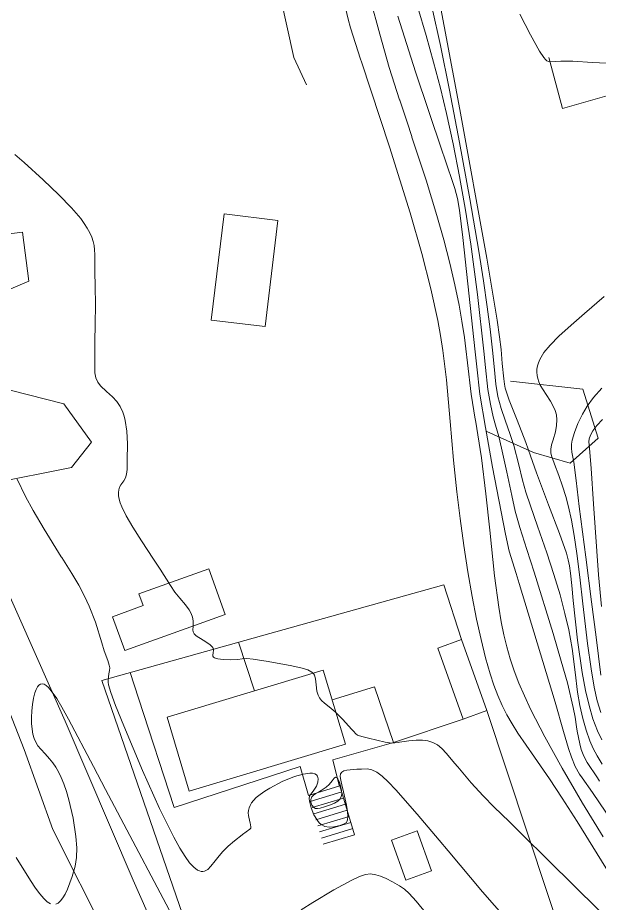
# Model space of a CAD drawing. Header units: metres. Extents: x 1233805 to 1234355, y 654698 to 655114.
# Drawn here: x 1234138.4 to 1234171.6, y 654992.7 to 655043.3 of the extents above; entities that cross this region are included whole.
import ezdxf

# ---------------------------------------------------------------- set-up
doc = ezdxf.new("R2010")
doc.units = ezdxf.units.M

msp = doc.modelspace()

# ---------------------------------------------------------------- linework, layer by layer
at = {"layer": 'ИИ_ГОРИЗОНТАЛИ_ОСН', "lineweight": 0}
for points, elevation in [([(1234162.367, 655045.06), (1234163.681, 655038.058), (1234165.206, 655029.569), (1234165.806, 655026.028), (1234165.946, 655025.072), (1234166.026, 655024.355), (1234166.097, 655023.562), (1234166.179, 655022.681), (1234166.216, 655022.379), (1234166.267, 655022.14), (1234166.494, 655021.466), (1234166.944, 655020.312), (1234167.441, 655019.035), (1234167.707, 655018.278), (1234168.049, 655017.303), (1234168.742, 655015.473), (1234169.363, 655013.838), (1234169.758, 655012.715), (1234169.863, 655012.343), (1234169.935, 655011.999), (1234169.995, 655011.574), (1234170.064, 655010.867), (1234170.145, 655010.017), (1234170.398, 655007.762), (1234170.662, 655005.904), (1234170.849, 655004.887), (1234171.051, 655004.016), (1234171.277, 655003.252), (1234171.536, 655002.572), (1234171.781, 655002.051)], 13), ([(1234158.556, 655044.404), (1234159.094, 655042.365), (1234159.643, 655040.45), (1234160.232, 655038.614), (1234160.239, 655038.594), (1234160.66, 655037.33), (1234160.929, 655036.52), (1234160.939, 655036.49), (1234161.743, 655034.03), (1234162.366, 655032), (1234162.76, 655030.61), (1234163.102, 655029.292), (1234163.393, 655028.048), (1234163.632, 655026.879), (1234163.789, 655025.981), (1234163.934, 655025.034), (1234164.19, 655022.943), (1234164.242, 655022.459), (1234164.318, 655021.807), (1234164.553, 655020.368), (1234164.562, 655020.313), (1234164.902, 655018.167), (1234165.166, 655016.101), (1234165.382, 655014.03), (1234165.656, 655011.428), (1234165.891, 655009.635), (1234166.029, 655008.803), (1234166.179, 655008.061), (1234166.349, 655007.364), (1234166.546, 655006.687), (1234166.778, 655006.003), (1234167.049, 655005.3), (1234167.366, 655004.564), (1234167.735, 655003.778), (1234168.525, 655002.238), (1234169.52, 655000.439), (1234170.685, 654998.447), (1234171.868, 654996.522)], 11), ([(1234157.149, 655043.871), (1234157.291, 655043.228), (1234157.426, 655042.723), (1234158.007, 655040.933), (1234158.059, 655040.777), (1234159.653, 655035.935), (1234160.835, 655032.158), (1234161.509, 655029.827), (1234162.025, 655027.825), (1234162.419, 655026.01), (1234162.576, 655025.147), (1234162.709, 655024.302), (1234162.914, 655022.619), (1234163.126, 655020.249), (1234163.319, 655018.031), (1234163.505, 655016.231), (1234163.691, 655014.692), (1234163.903, 655013.151), (1234164.133, 655011.66), (1234164.376, 655010.252), (1234164.626, 655008.959), (1234164.883, 655007.784), (1234165.143, 655006.737), (1234165.406, 655005.824), (1234165.62, 655005.183), (1234165.849, 655004.586), (1234166.095, 655004.024), (1234166.365, 655003.483), (1234166.653, 655002.97), (1234166.984, 655002.437), (1234167.934, 655001.061), (1234168.8, 654999.825), (1234169.524, 654998.734), (1234170.377, 654997.402), (1234172.656, 654993.707)], 10.5), ([(1234162.084, 655043.857), (1234162.565, 655041.708), (1234163.085, 655039.165), (1234163.656, 655036.184), (1234164.24, 655032.963), (1234164.752, 655029.965), (1234165.022, 655028.268), (1234165.238, 655026.789), (1234165.402, 655025.522), (1234165.534, 655024.311), (1234165.625, 655023.38), (1234165.729, 655022.376), (1234165.844, 655021.673), (1234166.034, 655020.989), (1234166.27, 655020.317), (1234166.554, 655019.508), (1234166.751, 655018.879), (1234167.036, 655017.766), (1234167.254, 655016.891), (1234167.443, 655016.214), (1234167.7, 655015.419), (1234168.11, 655014.254), (1234168.644, 655012.733), (1234169.048, 655011.497), (1234169.396, 655010.337), (1234169.678, 655009.283), (1234169.892, 655008.345), (1234170.08, 655007.27), (1234170.251, 655005.926), (1234170.395, 655004.789), (1234170.529, 655004.019), (1234170.694, 655003.284), (1234170.885, 655002.606), (1234171.096, 655002.011), (1234171.289, 655001.574), (1234171.518, 655001.146), (1234171.808, 655000.678)], 12.5), ([(1234160.126, 655043.382), (1234161.148, 655040.21), (1234162.665, 655035.674), (1234162.788, 655035.309), (1234163.378, 655033.546), (1234163.543, 655032.983), (1234163.655, 655032.316), (1234163.843, 655030.757), (1234164.551, 655024.223), (1234164.642, 655023.357), (1234164.822, 655021.793), (1234165.13, 655019.901), (1234165.535, 655017.632), (1234166.276, 655013.797), (1234166.499, 655012.842), (1234166.882, 655011.563), (1234167.06, 655010.984), (1234169.11, 655004.203), (1234169.596, 655002.541), (1234169.88, 655001.574), (1234170.044, 655001.071), (1234170.262, 655000.545), (1234170.509, 655000.103), (1234170.662, 654999.882), (1234171.247, 654999.044), (1234173.452, 654995.803)], 11.5), ([(1234167.098, 655043.496), (1234167.702, 655042.319), (1234168.223, 655041.396), (1234168.466, 655041.03), (1234168.561, 655040.921), (1234168.649, 655040.847), (1234168.735, 655040.803), (1234168.83, 655040.782), (1234169.125, 655040.794), (1234169.449, 655040.819), (1234170.117, 655040.814), (1234171.254, 655040.753), (1234172.433, 655040.692)], 13.5), ([(1234171.923, 655027.383), (1234170.791, 655026.404), (1234170.035, 655025.752), (1234169.333, 655025.114), (1234168.829, 655024.604), (1234168.477, 655024.175), (1234168.241, 655023.782), (1234168.162, 655023.594), (1234168.106, 655023.412), (1234168.074, 655023.232), (1234168.066, 655023.054), (1234168.081, 655022.876), (1234168.119, 655022.696), (1234168.181, 655022.513), (1234168.267, 655022.325), (1234168.604, 655021.783), (1234168.848, 655021.407), (1234169.007, 655021.124), (1234169.121, 655020.863), (1234169.189, 655020.618), (1234169.218, 655020.328), (1234169.197, 655020.006), (1234169.128, 655019.652), (1234168.998, 655019.198), (1234168.912, 655018.906), (1234168.866, 655018.656), (1234168.872, 655018.441), (1234168.928, 655018.216), (1234169.065, 655017.855), (1234169.083, 655017.809), (1234169.333, 655017.159), (1234169.542, 655016.556), (1234169.724, 655015.958), (1234169.88, 655015.368), (1234170.043, 655014.612), (1234170.197, 655013.737), (1234170.349, 655012.697), (1234170.519, 655011.351), (1234170.699, 655009.837), (1234170.97, 655007.569), (1234171.166, 655006.109), (1234171.337, 655005.077), (1234171.516, 655004.288), (1234171.732, 655003.612)], 13.5), ([(1234171.82, 655020.348), (1234171.505, 655020.004), (1234171.276, 655019.712), (1234171.129, 655019.468), (1234171.054, 655019.255), (1234171.041, 655019.085), (1234171.07, 655018.714), (1234171.166, 655017.562), (1234171.304, 655015.54), (1234171.593, 655011.491), (1234171.764, 655009.677)], 14.5), ([(1234138.39, 655016.943), (1234138.863, 655015.959), (1234139.296, 655015.151), (1234139.924, 655014.093), (1234140.908, 655012.518), (1234140.935, 655012.475), (1234141.508, 655011.558), (1234141.905, 655010.885), (1234142.236, 655010.27), (1234142.505, 655009.7), (1234142.861, 655008.782), (1234143.233, 655007.595), (1234143.368, 655007.147), (1234143.563, 655006.582), (1234143.651, 655006.328), (1234143.68, 655006.169), (1234143.672, 655006.028), (1234143.634, 655005.827), (1234143.579, 655005.493), (1234143.58, 655005.359), (1234143.603, 655005.21), (1234143.733, 655004.768), (1234144.01, 655004.019), (1234144.477, 655002.856), (1234145.552, 655000.307), (1234146.524, 654998.146), (1234146.951, 654997.259), (1234147.337, 654996.503), (1234147.68, 654995.882), (1234147.979, 654995.396), (1234148.237, 654995.041), (1234148.474, 654994.783), (1234148.694, 654994.618), (1234148.798, 654994.57), (1234148.899, 654994.545), (1234148.994, 654994.542), (1234149.087, 654994.559), (1234149.271, 654994.657), (1234149.458, 654994.837), (1234149.7, 654995.151), (1234149.845, 654995.346), (1234150.121, 654995.672), (1234150.44, 654995.989), (1234150.798, 654996.296), (1234151.234, 654996.625), (1234151.261, 654996.644), (1234151.681, 654996.964), (1234151.683, 654996.966), (1234151.683, 654996.967), (1234151.728, 654997.018), (1234151.744, 654997.084), (1234151.704, 654997.315), (1234151.683, 654997.382), (1234151.599, 654997.732), (1234151.59, 654997.885), (1234151.603, 654998.031), (1234151.639, 654998.177), (1234151.697, 654998.318), (1234151.777, 654998.455), (1234151.881, 654998.589), (1234152.05, 654998.76), (1234152.266, 654998.938), (1234152.527, 654999.122), (1234152.827, 654999.309), (1234153.527, 654999.674), (1234154.239, 654999.967), (1234154.719, 655000.107), (1234155.104, 655000.159), (1234155.257, 655000.15), (1234155.383, 655000.12), (1234155.479, 655000.066), (1234155.545, 654999.991), (1234155.587, 654999.841), (1234155.565, 654999.644), (1234155.478, 654999.411), (1234155.342, 654999.185), (1234155.237, 654999.06), (1234155.139, 654998.94), (1234155.09, 654998.836), (1234155.07, 654998.71), (1234155.08, 654998.553), (1234155.176, 654998.17), (1234155.342, 654997.768), (1234155.537, 654997.446), (1234155.641, 654997.322), (1234155.746, 654997.226), (1234155.957, 654997.109), (1234156.203, 654997.063), (1234156.484, 654997.084), (1234156.839, 654997.176), (1234157.072, 654997.259), (1234157.195, 654997.348), (1234157.263, 654997.484), (1234157.284, 654997.688), (1234157.263, 654997.959), (1234157.206, 654998.32), (1234156.993, 654999.259), (1234156.955, 654999.402), (1234156.867, 654999.754), (1234156.84, 654999.963), (1234156.863, 655000.116), (1234156.94, 655000.221), (1234157.056, 655000.285), (1234157.227, 655000.33), (1234157.792, 655000.378), (1234157.99, 655000.388), (1234158.06, 655000.393), (1234158.391, 655000.398), (1234158.651, 655000.343), (1234158.925, 655000.21), (1234159.228, 654999.987), (1234159.584, 654999.659), (1234160.025, 654999.2), (1234161.229, 654997.818), (1234162.486, 654996.324), (1234163, 654995.712), (1234164.972, 654993.38), (1234166.331, 654991.809)], 9.5), ([(1234140.594, 654992.671), (1234140.732, 654992.738), (1234140.869, 654992.859), (1234141.003, 654993.031), (1234141.136, 654993.254), (1234141.267, 654993.531), (1234141.537, 654994.263), (1234141.706, 654994.85), (1234141.786, 654995.347), (1234141.8, 654995.892), (1234141.747, 654996.545), (1234141.58, 654997.588), (1234141.336, 654998.641), (1234141.2, 654999.113), (1234141.055, 654999.54), (1234140.906, 654999.916), (1234140.753, 655000.237), (1234140.603, 655000.495), (1234140.433, 655000.739), (1234140.241, 655000.973), (1234139.981, 655001.254), (1234139.736, 655001.519), (1234139.576, 655001.722), (1234139.451, 655001.927), (1234139.357, 655002.142), (1234139.287, 655002.387), (1234139.238, 655002.671), (1234139.21, 655002.989), (1234139.204, 655003.335), (1234139.222, 655003.707), (1234139.262, 655004.081), (1234139.322, 655004.434), (1234139.397, 655004.737), (1234139.467, 655004.932), (1234139.544, 655005.082), (1234139.629, 655005.187), (1234139.722, 655005.247), (1234139.823, 655005.263), (1234139.933, 655005.235), (1234140.053, 655005.162), (1234140.183, 655005.044), (1234140.398, 655004.786), (1234140.647, 655004.418), (1234140.935, 655003.933), (1234141.314, 655003.248), (1234142.748, 655000.544), (1234143.442, 654999.229), (1234147.946, 654990.702)], 9), ([(1234138.338, 654995.345), (1234139.155, 654994.02), (1234139.442, 654993.593), (1234139.687, 654993.261), (1234139.91, 654993), (1234140.108, 654992.815), (1234140.289, 654992.701)], 9), ([(1234154.619, 654992.344), (1234155.283, 654992.771), (1234156.475, 654993.485), (1234157.501, 654994.05), (1234157.946, 654994.26), (1234158.276, 654994.368), (1234158.57, 654994.398), (1234158.873, 654994.356), (1234159.148, 654994.269), (1234159.469, 654994.133), (1234159.832, 654993.948), (1234160.228, 654993.721), (1234160.511, 654993.529), (1234160.781, 654993.277), (1234161.171, 654992.842), (1234161.787, 654992.104)], 9)]:
    msp.add_lwpolyline(points, dxfattribs=dict(at, elevation=elevation))
at = {"layer": 'ИИ_ГОРИЗОНТАЛИ_УТОЛЩ', "lineweight": 0}
for points, elevation in [([(1234161.266, 655043.894), (1234161.744, 655042.293), (1234162.173, 655040.764), (1234162.562, 655039.279), (1234162.909, 655037.839), (1234163.291, 655036.093), (1234163.654, 655034.239), (1234163.992, 655032.312), (1234164.297, 655030.361), (1234164.682, 655027.487), (1234165.042, 655024.267), (1234165.138, 655023.334), (1234165.279, 655022.071), (1234165.417, 655021.226), (1234165.574, 655020.512), (1234165.713, 655020.03), (1234165.899, 655019.383), (1234166.061, 655018.723), (1234166.355, 655017.341), (1234166.634, 655016.014), (1234166.838, 655015.126), (1234167.095, 655014.187), (1234167.496, 655012.94), (1234167.924, 655011.629), (1234169.006, 655008.13), (1234169.467, 655006.555), (1234169.814, 655005.307), (1234170.151, 655003.914), (1234170.256, 655003.363), (1234170.339, 655002.806), (1234170.373, 655002.558), (1234170.518, 655001.839), (1234170.611, 655001.515), (1234170.714, 655001.229), (1234170.817, 655001.004), (1234170.952, 655000.765), (1234171.534, 654999.881), (1234171.655, 654999.701)], 12), ([(1234138.256, 655035.49), (1234138.784, 655035.033), (1234139.878, 655034.047), (1234140.778, 655033.189), (1234141.495, 655032.447), (1234142.022, 655031.828), (1234142.224, 655031.552), (1234142.395, 655031.285), (1234142.537, 655031.025), (1234142.649, 655030.772), (1234142.73, 655030.531), (1234142.784, 655030.292), (1234142.812, 655030.055), (1234142.82, 655029.775), (1234142.82, 655029.771), (1234142.826, 655029.109), (1234142.829, 655028.909), (1234142.83, 655028.765), (1234142.843, 655027.988), (1234142.85, 655027.809), (1234142.864, 655027.053), (1234142.843, 655025.651), (1234142.83, 655024.936), (1234142.821, 655023.415), (1234142.835, 655023.025), (1234142.887, 655022.744), (1234142.991, 655022.496), (1234143.153, 655022.273), (1234143.49, 655021.962), (1234143.836, 655021.65), (1234144.081, 655021.379), (1234144.278, 655021.091), (1234144.425, 655020.782), (1234144.501, 655020.555), (1234144.564, 655020.297), (1234144.652, 655019.689), (1234144.69, 655018.966), (1234144.682, 655018.042), (1234144.681, 655018.036), (1234144.681, 655018.025), (1234144.664, 655017.507), (1234144.636, 655017.229), (1234144.58, 655017.027), (1234144.482, 655016.852), (1234144.423, 655016.776), (1234144.311, 655016.622), (1234144.24, 655016.487), (1234144.194, 655016.342), (1234144.175, 655016.183), (1234144.182, 655016.005), (1234144.217, 655015.809), (1234144.279, 655015.594), (1234144.369, 655015.36), (1234144.619, 655014.852), (1234144.991, 655014.208), (1234145.483, 655013.431), (1234146.183, 655012.381), (1234146.565, 655011.811), (1234147.149, 655010.868), (1234147.387, 655010.497), (1234147.681, 655010.152), (1234148.014, 655009.763), (1234148.217, 655009.486), (1234148.333, 655009.274), (1234148.409, 655009.063), (1234148.446, 655008.851), (1234148.446, 655008.63), (1234148.436, 655008.53), (1234148.425, 655008.35), (1234148.445, 655008.222), (1234148.506, 655008.106), (1234148.61, 655007.998), (1234149.006, 655007.746), (1234149.387, 655007.511), (1234149.497, 655007.419), (1234149.566, 655007.334), (1234149.608, 655007.197), (1234149.584, 655007.014), (1234149.564, 655006.907), (1234149.568, 655006.837), (1234149.598, 655006.78), (1234149.656, 655006.737), (1234149.847, 655006.68), (1234150.154, 655006.645), (1234150.567, 655006.636), (1234150.99, 655006.655), (1234151.236, 655006.684), (1234151.509, 655006.706), (1234151.864, 655006.674), (1234152.734, 655006.532), (1234154.087, 655006.278), (1234154.661, 655006.156), (1234154.998, 655006.051), (1234155.227, 655005.922), (1234155.307, 655005.845), (1234155.367, 655005.756), (1234155.437, 655005.542), (1234155.472, 655005.197), (1234155.506, 655004.843), (1234155.573, 655004.604), (1234155.656, 655004.452), (1234155.779, 655004.301), (1234155.944, 655004.145), (1234156.204, 655003.936), (1234156.543, 655003.659), (1234156.973, 655003.245), (1234157.503, 655002.659), (1234157.593, 655002.556), (1234157.732, 655002.406), (1234157.83, 655002.33), (1234157.94, 655002.283), (1234158.145, 655002.229), (1234158.152, 655002.228), (1234158.456, 655002.155), (1234159.415, 655001.927), (1234159.772, 655001.867), (1234160.174, 655001.915), (1234160.223, 655001.923), (1234160.754, 655002.004), (1234161.18, 655002.043), (1234161.548, 655002.044), (1234161.853, 655002.005), (1234162.135, 655001.914), (1234162.399, 655001.767), (1234162.643, 655001.565), (1234162.906, 655001.278), (1234163.362, 655000.734), (1234163.55, 655000.509), (1234164.32, 654999.607), (1234165.009, 654998.853), (1234165.633, 654998.217), (1234166.483, 654997.39), (1234166.78, 654997.103), (1234167.496, 654996.395), (1234168.43, 654995.467), (1234170.487, 654993.441), (1234172.084, 654991.869)], 10), ([(1234171.791, 655022.143), (1234171.307, 655021.619), (1234170.94, 655021.12), (1234170.67, 655020.653), (1234170.418, 655020.131), (1234170.218, 655019.621), (1234170.094, 655019.182), (1234170.056, 655018.939), (1234170.049, 655018.712), (1234170.072, 655018.489), (1234170.133, 655018.198), (1234170.192, 655017.917), (1234170.322, 655016.879), (1234170.489, 655015.395), (1234170.866, 655012.502), (1234171.201, 655009.948), (1234171.45, 655007.931), (1234171.728, 655005.752)], 14), ([(1234155.22, 654998.804), (1234155.158, 654998.661), (1234155.156, 654998.497), (1234155.217, 654998.328), (1234155.326, 654998.198), (1234155.427, 654998.146), (1234155.55, 654998.134), (1234155.705, 654998.159), (1234155.952, 654998.232), (1234156.281, 654998.342), (1234156.517, 654998.443), (1234156.697, 654998.55), (1234156.82, 654998.663), (1234156.896, 654998.801), (1234156.926, 654998.969), (1234156.911, 654999.169), (1234156.848, 654999.433), (1234156.774, 654999.671), (1234156.706, 654999.824), (1234156.639, 654999.909), (1234156.571, 654999.925), (1234156.496, 654999.872), (1234156.378, 654999.727), (1234156.205, 654999.513), (1234156.047, 654999.362), (1234155.745, 654999.166), (1234155.654, 654999.115), (1234155.44, 654998.992), (1234155.307, 654998.896), (1234155.22, 654998.804)], 10)]:
    msp.add_lwpolyline(points, dxfattribs=dict(at, elevation=elevation))
at = {"layer": 'ИИ_ДОРОГИ_АД', "lineweight": 0}
for points in [[(1234131.203, 655046.987), (1234131.045, 655041.89), (1234131.686, 655035.66), (1234132.101, 655033.679), (1234133.917, 655031.528), (1234135.844, 655030.833), (1234137.144, 655030.855), (1234138.699, 655031.051), (1234139.057, 655028.25), (1234137.018, 655027.399), (1234135.269, 655026.054), (1234134.571, 655024.637), (1234134.481, 655023.27), (1234134.502, 655020.729), (1234136.715, 655013.043), (1234141.134, 655003.131), (1234145.015, 654994.038), (1234147.997, 654987.279)], [(1234143.529, 654990.763), (1234140.432, 654996.939), (1234138.794, 655001.505), (1234135.373, 655010.163), (1234132.771, 655016.611), (1234131.197, 655022.879), (1234130.954, 655026.242), (1234128.805, 655037.406), (1234128.25, 655044.519)], [(1234151.024, 655007.634), (1234151.95, 655004.857)], [(1234144.853, 655005.911), (1234145.319, 655004.449), (1234147.366, 654998.196), (1234154.555, 655000.531), (1234155.028, 654998.889)], [(1234156.782, 654999.451), (1234156.422, 655000.913), (1234159.887, 655001.906), (1234158.805, 655005.083), (1234156.372, 655004.345)]]:
    msp.add_lwpolyline(points, dxfattribs=at)
at = {"layer": 'ИИ_ОГРАДЫ', "lineweight": 0}
for points in [[(1234168.762, 655041.033), (1234169.544, 655038.121), (1234181.124, 655041.432), (1234180.958, 655043.114)], [(1234163.765, 655007.785), (1234162.759, 655010.91), (1234143.221, 655005.455), (1234165.738, 654940.271), (1234169.342, 654941.729)], [(1234177.935, 654966.227), (1234173.297, 654979.33), (1234165.213, 655003.731)], [(1234159.887, 655001.906), (1234163.862, 655003.249)]]:
    msp.add_lwpolyline(points, dxfattribs=at)
at = {"layer": 'ИИ_СООРУЖЕНИЕ', "lineweight": 0}
for points in [[(1234153.599, 655048.575), (1234154.049, 655047.083), (1234153.81, 655045.957), (1234153.43, 655044.494), (1234154.19, 655041.038), (1234154.908, 655039.461)], [(1234155.028, 654998.889), (1234156.821, 654999.43), (1234157.663, 654996.642), (1234155.87, 654996.101)], [(1234155.133, 654998.54), (1234156.926, 654999.082)], [(1234155.238, 654998.192), (1234157.032, 654998.733)], [(1234155.343, 654997.843), (1234157.137, 654998.385)], [(1234155.449, 654997.495), (1234157.242, 654998.036)], [(1234155.554, 654997.146), (1234157.347, 654997.688)], [(1234155.659, 654996.798), (1234157.453, 654997.339)], [(1234155.764, 654996.449), (1234157.558, 654996.991)]]:
    msp.add_lwpolyline(points, dxfattribs=at)
at = {"layer": 'ИИ_СТРОЕНИЕ', "lineweight": 0}
for points in [[(1234150.21, 655032.099), (1234149.477, 655026.037), (1234152.553, 655025.665), (1234153.286, 655031.727), (1234150.21, 655032.099)], [(1234145.343, 655010.394), (1234149.337, 655011.834), (1234150.277, 655009.227), (1234146.283, 655007.787), (1234144.534, 655007.157), (1234143.836, 655009.093), (1234145.585, 655009.724), (1234145.343, 655010.394)], [(1234162.414, 655007.303), (1234163.862, 655003.249), (1234165.213, 655003.731), (1234163.765, 655007.785), (1234162.414, 655007.303)], [(1234146.952, 655003.357), (1234155.866, 655006.033), (1234157.134, 655001.807), (1234148.221, 654999.132), (1234146.952, 655003.357)], [(1234159.766, 654996.337), (1234160.582, 654994.052), (1234162.052, 654994.577), (1234161.236, 654996.862), (1234159.766, 654996.337)]]:
    msp.add_lwpolyline(points, dxfattribs=at)
at = {"layer": 'ИИ_УГОДЬЯ', "lineweight": 0}
for points in [[(1234137.015, 655024.303), (1234135.178, 655023.617), (1234136.24, 655019.722), (1234136.262, 655017.576), (1234136.882, 655016.691), (1234141.485, 655017.62), (1234142.636, 655019.058), (1234141.065, 655021.249), (1234137.989, 655022.023)], [(1234165.214, 655019.668), (1234167.882, 655018.462), (1234169.973, 655017.867), (1234171.57, 655019.295), (1234170.706, 655022.085), (1234166.559, 655022.544)]]:
    msp.add_lwpolyline(points, dxfattribs=at)

doc.saveas('drawing.dxf')
